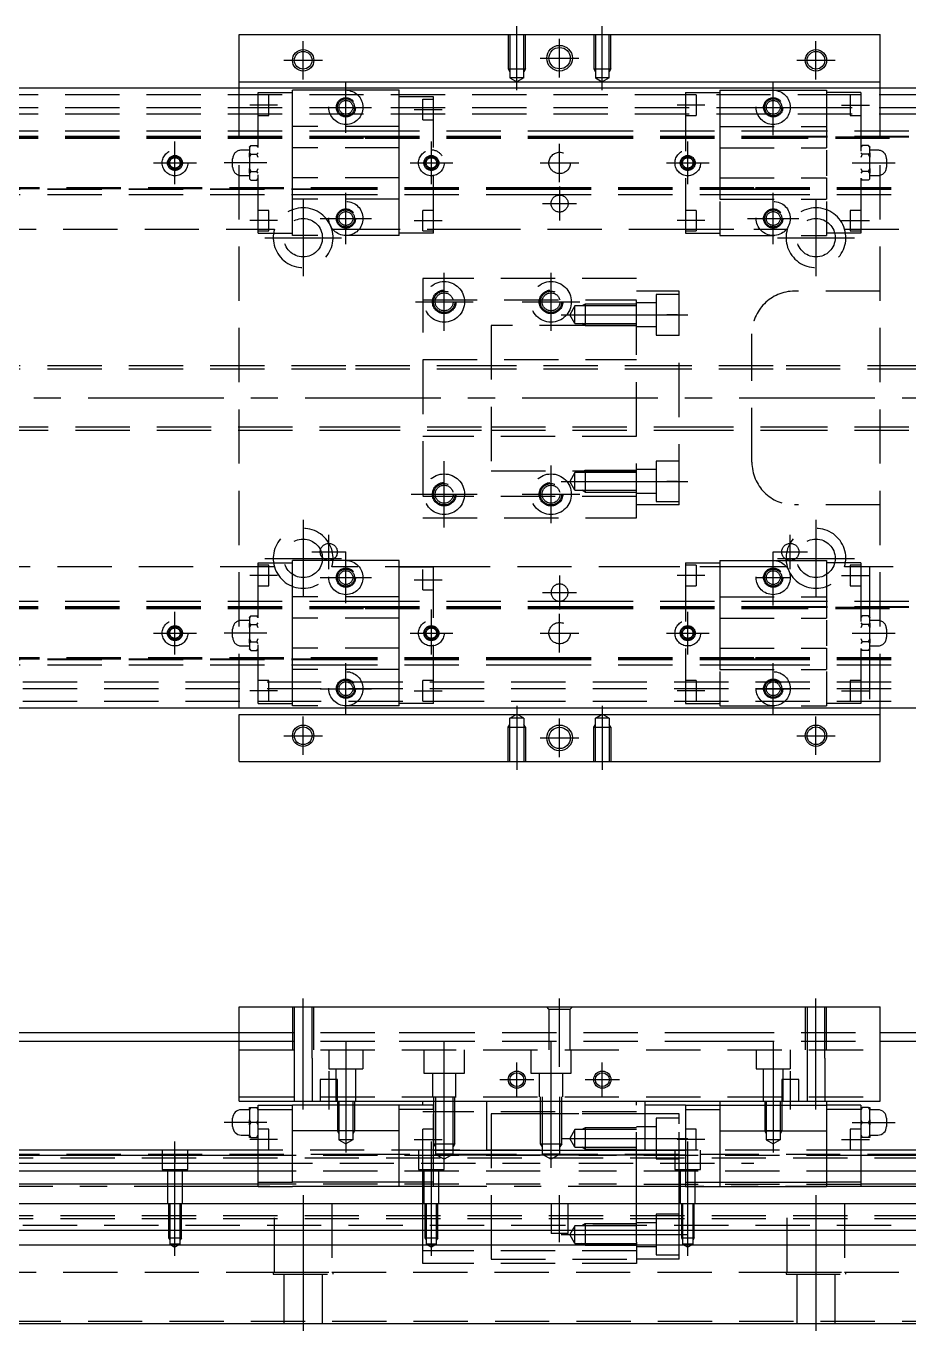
# Model space of a CAD drawing. Extents: x -101 to 627, y -22 to 303.
# Drawn here: x 105.2 to 311.7, y -2 to 303.4 of the extents above; entities that cross this region are included whole.
import ezdxf

# ---------------------------------------------------------------- set-up
doc = ezdxf.new("R2010")
doc.units = 0
doc.linetypes.add('CENTER', pattern=[50.8, 31.75, -6.35, 6.35, -6.35])
doc.linetypes.add('DASHED', pattern=[19.05, 12.7, -6.35])
doc.layers.get('0').update_dxf_attribs({"linetype": 'CONTINUOUS'})
doc.layers.add('CENTER', color=1, linetype='CENTER')

msp = doc.modelspace()

# ---------------------------------------------------------------- linework, layer by layer
at = {"color": 7, "linetype": 'CONTINUOUS'}
for p, q in [((155, 301.45), (305, 301.45)), ((155, 290.45), (155, 301.45)), ((305, 290.45), (305, 301.45)), ((155, 290.45), (305, 290.45)), ((155, 288.95), (155, 290.45)), ((305, 288.95), (305, 290.45)), ((474, 288.95), (-14, 288.95)), ((-14, 143.95), (474, 143.95)), ((280, 143.95), (460, 143.95)), ((305, 142.45), (305, 143.95)), ((155, 142.45), (305, 142.45)), ((155, 131.45), (155, 142.45)), ((305, 131.45), (305, 142.45)), ((155, 131.45), (305, 131.45)), ((155, 74), (305, 74)), ((155, 52), (155, 74)), ((305, 52), (305, 74)), ((-14, 68), (155, 68)), ((305, 68), (474, 68)), ((-6, 66), (155, 66)), ((305, 66), (466, 66)), ((155, 52), (305, 52)), ((213, 40.5), (213, 52)), ((250, 40.5), (250, 52)), ((157.43, 49.97), (155.5, 49.97)), ((157.72, 50.49), (157.43, 49.9)), ((157.43, 50.49), (157.72, 50.49)), ((157.43, 49.9), (157.43, 50.49)), ((157.43, 49.9), (157.43, 47.59)), ((157.72, 50.49), (159.19, 50.49)), ((159.45, 49.97), (159.19, 50.49)), ((159.19, 50.49), (159.5, 50.49)), ((159.5, 49.85), (159.45, 49.97)), ((159.5, 51), (167.5, 51)), ((159.5, 50.49), (159.5, 51)), ((159.5, 50.01), (159.5, 50.49)), ((159.5, 43.5), (159.5, 50.01)), ((159.5, 50.01), (167.5, 50.01)), ((192.5, 51.01), (167.5, 51.01)), ((167.5, 45), (167.5, 51.01)), ((192.5, 45), (192.5, 51.01)), ((200.5, 51), (192.5, 51)), ((200.5, 50.01), (192.5, 50.01)), ((200.5, 51), (200.5, 43.9)), ((200.5, 32), (200.5, 49.01)), ((259.5, 51), (250, 51)), ((259.5, 51), (267.5, 51)), ((259.5, 50.01), (259.5, 33)), ((259.5, 50.01), (267.5, 50.01)), ((267.5, 51.01), (292.5, 51.01)), ((267.5, 51.01), (267.5, 45)), ((292.5, 51.01), (292.5, 45)), ((300.5, 51), (292.5, 51)), ((300.5, 50.01), (292.5, 50.01)), ((300.5, 51), (300.5, 50.49)), ((300.5, 50.49), (300.5, 50.01)), ((300.5, 50.49), (300.81, 50.49)), ((300.5, 50.01), (300.5, 43.5)), ((300.55, 49.97), (300.5, 49.85)), ((300.81, 50.49), (300.55, 49.97)), ((302.28, 50.49), (300.81, 50.49)), ((302.57, 49.9), (302.28, 50.49)), ((302.28, 50.49), (302.57, 50.49)), ((302.57, 50.49), (302.57, 49.9)), ((304.5, 49.97), (302.57, 49.97)), ((302.57, 47.59), (302.57, 49.9)), ((153.5, 47), (153.5, 47.97)), ((153.5, 46.03), (153.5, 47)), ((157.43, 46.41), (157.43, 47.59)), ((157.43, 47.59), (157.72, 47)), ((157.72, 47), (157.43, 46.41)), ((157.43, 46.41), (157.43, 44.1)), ((159.19, 47), (159.5, 47.64)), ((159.5, 46.36), (159.19, 47)), ((300.5, 47.64), (300.81, 47)), ((300.81, 47), (300.5, 46.36)), ((302.28, 47), (302.57, 47.59)), ((302.57, 46.41), (302.28, 47)), ((302.57, 47.59), (302.57, 46.41)), ((302.57, 44.1), (302.57, 46.41)), ((306.5, 47.97), (306.5, 46.03)), ((155.5, 44.03), (157.43, 44.03)), ((157.43, 44.1), (157.72, 43.5)), ((157.43, 43.5), (157.43, 44.1)), ((157.72, 43.5), (157.43, 43.5)), ((157.72, 43.5), (159.19, 43.5)), ((159.19, 43.5), (159.5, 44.15)), ((159.5, 33), (159.5, 43.5)), ((192.5, 45), (167.5, 45)), ((167.5, 33), (167.5, 45)), ((192.5, 33), (192.5, 45)), ((267.5, 45), (292.5, 45)), ((267.5, 45), (267.5, 33)), ((292.5, 45), (292.5, 33)), ((300.5, 44.15), (300.81, 43.5)), ((300.5, 43.5), (300.5, 33)), ((300.81, 43.5), (300.5, 43.5)), ((302.28, 43.5), (300.81, 43.5)), ((302.28, 43.5), (302.57, 44.1)), ((302.57, 43.5), (302.28, 43.5)), ((302.57, 44.1), (302.57, 43.5)), ((302.57, 44.03), (304.5, 44.03)), ((159.5, 40.5), (0, 40.5)), ((200, 16.78), (200, 40.5)), ((200.5, 40.5), (259.5, 40.5)), ((260, 17.78), (260, 40.5)), ((460, 40.5), (300.5, 40.5)), ((159.5, 39.25), (0, 39.25)), ((0, 37.47), (159.5, 37.47)), ((200.5, 39.38), (259.5, 39.38)), ((460, 39.25), (300.5, 39.25)), ((159.5, 35.58), (0, 35.58)), ((460, 35.58), (300.5, 35.58)), ((159.5, 32.52), (0, 32.52)), ((159.5, 33), (167.5, 33)), ((159.5, 32), (167.5, 32)), ((192.5, 33), (167.5, 33)), ((192.5, 32), (167.5, 32)), ((200.5, 33), (192.5, 33)), ((192.5, 32), (192.5, 33)), ((200.5, 32), (192.5, 32)), ((200.5, 32), (200.5, 33)), ((259.5, 33), (267.5, 33)), ((259.5, 32), (267.5, 32)), ((267.5, 33), (292.5, 33)), ((267.5, 33), (267.5, 32)), ((267.5, 32), (292.5, 32)), ((300.5, 33), (292.5, 33)), ((300.5, 32), (292.5, 32)), ((300.5, 33), (300.5, 32)), ((460, 32.52), (300.5, 32.52)), ((0, 28), (460, 28)), ((460, 21.7), (0, 21.7)), ((460, 18.3), (0, 18.3)), ((0, 0), (460, 0))]:
    msp.add_line(p, q, dxfattribs=at)
at = {"color": 3, "linetype": 'DASHED'}
for p, q in [((218, 301.45), (218, 293.45)), ((218.38, 301.45), (218.38, 293.45)), ((221.62, 293.45), (221.62, 301.45)), ((222, 293.45), (222, 301.45)), ((238, 301.45), (238, 293.45)), ((238.38, 301.45), (238.38, 293.45)), ((241.62, 293.45), (241.62, 301.45)), ((242, 293.45), (242, 301.45)), ((218, 293.45), (218.38, 292.79)), ((218, 293.45), (220, 293.45)), ((218.38, 293.45), (218.38, 291.35)), ((220, 293.45), (222, 293.45)), ((222, 293.45), (221.62, 292.79)), ((221.62, 291.35), (221.62, 293.45)), ((238, 293.45), (240, 293.45)), ((238, 293.45), (238.38, 292.79)), ((238.38, 293.45), (238.38, 291.35)), ((240, 293.45), (242, 293.45)), ((242, 293.45), (241.62, 292.79)), ((241.62, 291.35), (241.62, 293.45)), ((218.38, 291.35), (220, 290.41)), ((221.62, 291.35), (218.38, 291.35)), ((221.62, 291.35), (220, 290.41)), ((238.38, 291.35), (240, 290.41)), ((241.62, 291.35), (238.38, 291.35)), ((241.62, 291.35), (240, 290.41)), ((180, 288.95), (0, 288.95)), ((0, 287.45), (460, 287.45)), ((155, 143.95), (155, 288.95)), ((159.5, 287.9), (167.5, 287.9)), ((159.5, 286.91), (159.5, 287.9)), ((162, 287.35), (159.5, 287.35)), ((162, 282.55), (162, 287.35)), ((180, 288.45), (167.5, 288.45)), ((167.5, 287.46), (167.5, 288.45)), ((167.5, 280.45), (167.5, 287.46)), ((218, 288.95), (180, 288.95)), ((192.5, 288.45), (180, 288.45)), ((192.5, 287.46), (192.5, 288.45)), ((192.5, 280.45), (192.5, 287.46)), ((222, 288.95), (218, 288.95)), ((238, 288.95), (222, 288.95)), ((242, 288.95), (238, 288.95)), ((280, 288.95), (242, 288.95)), ((259.5, 287.9), (267.5, 287.9)), ((259.5, 287.9), (259.5, 286.91)), ((262, 287.35), (259.5, 287.35)), ((262, 287.35), (262, 282.55)), ((267.5, 288.45), (280, 288.45)), ((267.5, 288.45), (267.5, 287.46)), ((267.5, 287.46), (267.5, 280.45)), ((460, 288.95), (280, 288.95)), ((280, 288.45), (292.5, 288.45)), ((292.5, 288.45), (292.5, 287.46)), ((300.5, 287.9), (292.5, 287.9)), ((292.5, 287.46), (292.5, 280.45)), ((300.5, 287.35), (298, 287.35)), ((298, 287.35), (298, 282.55)), ((300.5, 287.9), (300.5, 286.91)), ((305, 143.95), (305, 288.95)), ((0, 284.45), (460, 284.45)), ((159.5, 255.99), (159.5, 286.91)), ((200.5, 286.91), (192.5, 286.91)), ((198, 281.56), (198, 286.36)), ((198, 286.36), (200.5, 286.36)), ((200.5, 255.99), (200.5, 286.91)), ((200.5, 285.92), (200.5, 286.91)), ((259.5, 286.91), (259.5, 255.99)), ((300.5, 286.91), (300.5, 255.99)), ((0, 282.95), (460, 282.95)), ((159.5, 282.55), (162, 282.55)), ((198, 281.56), (200.5, 281.56)), ((259.5, 282.55), (262, 282.55)), ((298, 282.55), (300.5, 282.55)), ((0, 278.95), (180, 278.95)), ((167.5, 279.95), (167.5, 280.45)), ((167.5, 274.95), (167.5, 279.95)), ((192.5, 279.95), (167.5, 279.95)), ((180, 278.95), (184.5, 278.95)), ((184.5, 278.95), (225.5, 278.95)), ((192.5, 279.95), (192.5, 280.45)), ((192.5, 274.95), (192.5, 279.95)), ((225.5, 278.95), (234.5, 278.95)), ((234.5, 278.95), (275.5, 278.95)), ((267.5, 280.45), (267.5, 279.95)), ((267.5, 279.95), (292.5, 279.95)), ((267.5, 279.95), (267.5, 274.95)), ((275.5, 278.95), (280, 278.95)), ((280, 278.95), (460, 278.95)), ((292.5, 280.45), (292.5, 279.95)), ((292.5, 279.95), (292.5, 274.95)), ((0, 277.7), (180, 277.7)), ((0, 277.56), (180, 277.56)), ((0, 277.55), (184.5, 277.55)), ((0, 277.25), (184.5, 277.25)), ((157.72, 275.49), (157.43, 275.19)), ((157.72, 275.49), (157.43, 275.14)), ((157.43, 275.14), (157.43, 275.19)), ((157.43, 275.14), (157.43, 273.81)), ((157.72, 275.49), (159.19, 275.49)), ((159.5, 275.12), (159.19, 275.49)), ((159.5, 275.17), (159.19, 275.49)), ((192.5, 274.95), (167.5, 274.95)), ((167.5, 274.45), (167.5, 274.95)), ((180, 277.7), (184.5, 277.7)), ((180, 277.56), (184.5, 277.56)), ((184.5, 277.7), (225.5, 277.7)), ((184.5, 277.56), (225.5, 277.56)), ((184.5, 277.55), (225.5, 277.55)), ((184.5, 277.25), (225.5, 277.25)), ((192.5, 274.45), (192.5, 274.95)), ((225.5, 277.7), (234.5, 277.7)), ((225.5, 277.56), (234.5, 277.56)), ((225.5, 277.55), (234.5, 277.55)), ((225.5, 277.25), (234.5, 277.25)), ((234.5, 277.7), (275.5, 277.7)), ((234.5, 277.56), (275.5, 277.56)), ((234.5, 277.55), (275.5, 277.55)), ((234.5, 277.25), (275.5, 277.25)), ((267.5, 274.95), (292.5, 274.95)), ((267.5, 274.95), (267.5, 274.45)), ((275.5, 277.7), (280, 277.7)), ((275.5, 277.56), (280, 277.56)), ((275.5, 277.55), (460, 277.55)), ((275.5, 277.25), (460, 277.25)), ((280, 277.7), (460, 277.7)), ((280, 277.56), (460, 277.56)), ((300.81, 275.49), (300.5, 275.12)), ((300.81, 275.49), (300.5, 275.17)), ((302.28, 275.49), (300.81, 275.49)), ((302.57, 275.19), (302.28, 275.49)), ((302.57, 275.14), (302.28, 275.49)), ((302.57, 275.19), (302.57, 275.14)), ((302.57, 273.81), (302.57, 275.14)), ((153.5, 270.48), (153.5, 272.42)), ((157.43, 274.42), (155.5, 274.42)), ((157.43, 272.79), (157.43, 273.81)), ((157.43, 273.81), (157.72, 273.47)), ((157.72, 273.47), (157.43, 272.79)), ((157.43, 272.79), (157.43, 270.11)), ((157.72, 273.47), (159.19, 273.47)), ((159.19, 273.47), (159.5, 273.84)), ((159.5, 272.73), (159.19, 273.47)), ((167.5, 268.45), (167.5, 274.45)), ((192.5, 268.45), (192.5, 274.45)), ((267.5, 274.45), (267.5, 268.45)), ((292.5, 274.45), (292.5, 268.45)), ((300.5, 273.84), (300.81, 273.47)), ((300.81, 273.47), (300.5, 272.73)), ((302.28, 273.47), (300.81, 273.47)), ((302.28, 273.47), (302.57, 273.81)), ((302.57, 272.79), (302.28, 273.47)), ((304.5, 274.42), (302.57, 274.42)), ((302.57, 273.81), (302.57, 272.79)), ((302.57, 270.11), (302.57, 272.79)), ((306.5, 272.42), (306.5, 270.48)), ((157.43, 269.09), (157.43, 270.11)), ((157.43, 270.11), (157.72, 269.43)), ((157.72, 269.43), (157.43, 269.09)), ((157.43, 269.09), (157.43, 267.76)), ((157.72, 269.43), (159.19, 269.43)), ((159.19, 269.43), (159.5, 270.17)), ((159.5, 269.06), (159.19, 269.43)), ((300.5, 270.17), (300.81, 269.43)), ((300.81, 269.43), (300.5, 269.06)), ((302.28, 269.43), (300.81, 269.43)), ((302.28, 269.43), (302.57, 270.11)), ((302.57, 269.09), (302.28, 269.43)), ((302.57, 270.11), (302.57, 269.09)), ((302.57, 267.76), (302.57, 269.09)), ((155.5, 268.48), (157.43, 268.48)), ((157.43, 267.71), (157.43, 267.76)), ((157.43, 267.76), (157.72, 267.41)), ((157.43, 267.71), (157.72, 267.41)), ((157.72, 267.41), (159.19, 267.41)), ((159.19, 267.41), (159.5, 267.78)), ((159.19, 267.41), (159.5, 267.73)), ((167.5, 267.95), (167.5, 268.45)), ((167.5, 262.95), (167.5, 267.95)), ((192.5, 267.95), (167.5, 267.95)), ((192.5, 267.95), (192.5, 268.45)), ((192.5, 262.95), (192.5, 267.95)), ((267.5, 268.45), (267.5, 267.95)), ((267.5, 267.95), (267.5, 262.95)), ((267.5, 267.95), (292.5, 267.95)), ((292.5, 267.95), (292.5, 262.95)), ((300.5, 267.78), (300.81, 267.41)), ((300.5, 267.73), (300.81, 267.41)), ((302.28, 267.41), (300.81, 267.41)), ((302.28, 267.41), (302.57, 267.76)), ((302.28, 267.41), (302.57, 267.71)), ((302.57, 268.48), (304.5, 268.48)), ((302.57, 267.76), (302.57, 267.71)), ((184.5, 265.65), (0, 265.65)), ((184.5, 265.35), (0, 265.35)), ((180, 265.34), (0, 265.34)), ((180, 265.2), (0, 265.2)), ((180, 263.95), (0, 263.95)), ((192.5, 262.95), (167.5, 262.95)), ((167.5, 262.45), (167.5, 262.95)), ((184.5, 265.34), (180, 265.34)), ((184.5, 265.2), (180, 265.2)), ((184.5, 263.95), (180, 263.95)), ((225.5, 265.65), (184.5, 265.65)), ((225.5, 265.35), (184.5, 265.35)), ((225.5, 265.34), (184.5, 265.34)), ((225.5, 265.2), (184.5, 265.2)), ((225.5, 263.95), (184.5, 263.95)), ((192.5, 262.45), (192.5, 262.95)), ((234.5, 265.65), (225.5, 265.65)), ((234.5, 265.35), (225.5, 265.35)), ((234.5, 265.34), (225.5, 265.34)), ((234.5, 265.2), (225.5, 265.2)), ((234.5, 263.95), (225.5, 263.95)), ((275.5, 265.65), (234.5, 265.65)), ((275.5, 265.35), (234.5, 265.35)), ((275.5, 265.34), (234.5, 265.34)), ((275.5, 265.2), (234.5, 265.2)), ((275.5, 263.95), (234.5, 263.95)), ((267.5, 262.95), (292.5, 262.95)), ((460, 265.65), (275.5, 265.65)), ((460, 265.35), (275.5, 265.35)), ((280, 265.34), (275.5, 265.34)), ((280, 265.2), (275.5, 265.2)), ((280, 263.95), (275.5, 263.95)), ((460, 265.34), (280, 265.34)), ((460, 265.2), (280, 265.2)), ((460, 263.95), (280, 263.95)), ((162, 260.35), (159.5, 260.35)), ((162, 255.55), (162, 260.35)), ((167.5, 255.44), (167.5, 262.45)), ((192.5, 255.44), (192.5, 262.45)), ((198, 255.55), (198, 260.35)), ((200.5, 260.35), (198, 260.35)), ((262, 260.35), (259.5, 260.35)), ((262, 260.35), (262, 255.55)), ((267.5, 262.45), (267.5, 255.44)), ((292.5, 262.45), (292.5, 255.44)), ((300.5, 260.35), (298, 260.35)), ((298, 260.35), (298, 255.55)), ((56.71, 255.95), (163.29, 255.95)), ((159.5, 255), (159.5, 255.99)), ((159.5, 255.55), (162, 255.55)), ((159.5, 255), (167.5, 255)), ((167.5, 254.45), (167.5, 255.44)), ((192.5, 254.45), (167.5, 254.45)), ((176.71, 255.95), (180, 255.95)), ((180, 255.95), (201.88, 255.95)), ((192.5, 254.45), (192.5, 255.44)), ((200.5, 255), (192.5, 255)), ((198, 255.55), (200.5, 255.55)), ((200.5, 255), (200.5, 255.99)), ((201.88, 255.95), (202.55, 255.95)), ((202.55, 255.95), (207.45, 255.95)), ((207.45, 255.95), (208.12, 255.95)), ((208.12, 255.95), (251.88, 255.95)), ((251.88, 255.95), (252.55, 255.95)), ((252.55, 255.95), (257.45, 255.95)), ((257.45, 255.95), (258.12, 255.95)), ((258.12, 255.95), (275.5, 255.95)), ((259.5, 255.99), (259.5, 255)), ((259.5, 255.55), (262, 255.55)), ((259.5, 255), (267.5, 255)), ((267.5, 255.44), (267.5, 254.45)), ((267.5, 254.45), (292.5, 254.45)), ((275.5, 255.95), (280, 255.95)), ((280, 255.95), (283.29, 255.95)), ((292.5, 255.44), (292.5, 254.45)), ((300.5, 255), (292.5, 255)), ((296.71, 255.95), (403.29, 255.95)), ((298, 255.55), (300.5, 255.55)), ((300.5, 255.99), (300.5, 255)), ((248, 244.45), (198, 244.45)), ((198, 244.45), (198, 188.45)), ((248, 188.45), (248, 244.45)), ((258, 241.45), (248, 241.45)), ((258, 239.94), (258, 241.45)), ((305, 241.45), (285, 241.45)), ((198, 239.45), (248, 239.45)), ((236, 238.44), (235.25, 238)), ((237, 238.44), (236, 238.44)), ((236, 238.44), (236, 233.44)), ((242, 238.44), (237, 238.44)), ((248, 238.44), (242, 238.44)), ((252.6, 238.69), (248, 238.69)), ((252.6, 240.69), (252.6, 231.19)), ((258, 240.69), (252.6, 240.69)), ((258, 192.96), (258, 239.94)), ((233.6, 238), (232.41, 235.94)), ((233.6, 233.87), (232.41, 235.94)), ((233.6, 235.94), (233.6, 238)), ((236, 238), (233.6, 238)), ((233.6, 233.87), (233.6, 235.94)), ((248, 238), (236, 238)), ((257.6, 235.94), (255.1, 235.94)), ((214, 233.45), (214, 199.45)), ((238, 233.45), (214, 233.45)), ((233.6, 233.87), (236, 233.87)), ((236, 233.44), (235.25, 233.87)), ((236, 233.87), (248, 233.87)), ((236, 233.44), (246, 233.44)), ((240.99, 233.45), (238, 233.45)), ((248, 233.45), (240.99, 233.45)), ((241, 233.44), (248, 233.44)), ((248, 233.19), (252.6, 233.19)), ((252.6, 231.19), (258, 231.19)), ((275, 201.45), (275, 231.45)), ((180, 223.95), (40.5, 223.95)), ((180, 223.2), (40.5, 223.2)), ((214, 223.95), (180, 223.95)), ((214, 223.2), (180, 223.2)), ((198, 225.45), (248, 225.45)), ((258, 223.95), (214, 223.95)), ((258, 223.2), (214, 223.2)), ((280, 223.95), (258, 223.95)), ((280, 223.2), (258, 223.2)), ((410, 223.95), (280, 223.95)), ((410, 223.2), (280, 223.2)), ((40.5, 209.7), (180, 209.7)), ((40.5, 208.95), (180, 208.95)), ((180, 209.7), (214, 209.7)), ((180, 208.95), (214, 208.95)), ((214, 209.7), (258, 209.7)), ((214, 208.95), (258, 208.95)), ((258, 209.7), (280, 209.7)), ((258, 208.95), (280, 208.95)), ((280, 209.7), (410, 209.7)), ((280, 208.95), (410, 208.95)), ((248, 207.45), (198, 207.45)), ((252.6, 201.71), (252.6, 192.21)), ((258, 201.71), (252.6, 201.71)), ((214, 199.45), (238, 199.45)), ((233.6, 199.03), (232.41, 196.96)), ((233.6, 196.96), (233.6, 199.03)), ((236, 199.03), (233.6, 199.03)), ((236, 199.46), (235.25, 199.03)), ((237, 199.46), (236, 199.46)), ((236, 199.46), (236, 194.46)), ((248, 199.03), (236, 199.03)), ((242, 199.46), (237, 199.46)), ((238, 199.45), (240.99, 199.45)), ((240.99, 199.45), (248, 199.45)), ((248, 199.46), (242, 199.46)), ((252.6, 199.71), (248, 199.71)), ((233.6, 194.9), (232.41, 196.96)), ((233.6, 194.9), (233.6, 196.96)), ((257.6, 196.96), (255.1, 196.96)), ((248, 193.45), (198, 193.45)), ((233.6, 194.9), (236, 194.9)), ((236, 194.46), (235.25, 194.9)), ((236, 194.9), (248, 194.9)), ((236, 194.46), (246, 194.46)), ((241, 194.46), (248, 194.46)), ((248, 194.21), (252.6, 194.21)), ((258, 191.45), (258, 192.96)), ((258, 191.45), (248, 191.45)), ((252.6, 192.21), (258, 192.21)), ((305, 191.45), (285, 191.45)), ((198, 188.45), (248, 188.45)), ((159.5, 177.9), (167.5, 177.9)), ((159.5, 176.91), (159.5, 177.9)), ((162, 177.35), (159.5, 177.35)), ((162, 172.55), (162, 177.35)), ((180, 178.45), (167.5, 178.45)), ((167.5, 177.46), (167.5, 178.45)), ((167.5, 170.45), (167.5, 177.46)), ((192.5, 178.45), (180, 178.45)), ((192.5, 177.46), (192.5, 178.45)), ((192.5, 170.45), (192.5, 177.46)), ((259.5, 177.9), (267.5, 177.9)), ((259.5, 177.9), (259.5, 176.91)), ((262, 177.35), (259.5, 177.35)), ((262, 177.35), (262, 172.55)), ((267.5, 178.45), (280, 178.45)), ((267.5, 178.45), (267.5, 177.46)), ((267.5, 177.46), (267.5, 170.45)), ((280, 178.45), (292.5, 178.45)), ((292.5, 178.45), (292.5, 177.46)), ((300.5, 177.9), (292.5, 177.9)), ((292.5, 177.46), (292.5, 170.45)), ((298, 177.35), (298, 172.55)), ((300.5, 177.35), (298, 177.35)), ((300.5, 177.9), (300.5, 176.91)), ((163.29, 176.95), (56.71, 176.95)), ((159.5, 145.99), (159.5, 176.91)), ((180, 176.95), (176.71, 176.95)), ((201.88, 176.95), (180, 176.95)), ((200.5, 176.91), (192.5, 176.91)), ((198, 171.56), (198, 176.36)), ((200.5, 145.99), (200.5, 176.91)), ((200.5, 175.92), (200.5, 176.91)), ((202.55, 176.95), (201.88, 176.95)), ((207.45, 176.95), (202.55, 176.95)), ((208.12, 176.95), (207.45, 176.95)), ((251.88, 176.95), (208.12, 176.95)), ((252.55, 176.95), (251.88, 176.95)), ((257.45, 176.95), (252.55, 176.95)), ((258.12, 176.95), (257.45, 176.95)), ((275.5, 176.95), (258.12, 176.95)), ((259.5, 176.91), (259.5, 145.99)), ((280, 176.95), (275.5, 176.95)), ((283.29, 176.95), (280, 176.95)), ((403.29, 176.95), (296.71, 176.95)), ((300.5, 176.91), (300.5, 145.99)), ((302.5, 176.91), (302.5, 145.99)), ((159.5, 172.55), (162, 172.55)), ((198, 171.56), (200.5, 171.56)), ((259.5, 172.55), (262, 172.55)), ((298, 172.55), (300.5, 172.55)), ((0, 168.95), (180, 168.95)), ((167.5, 169.95), (167.5, 170.45)), ((192.5, 169.95), (167.5, 169.95)), ((167.5, 164.95), (167.5, 169.95)), ((180, 168.95), (184.5, 168.95)), ((184.5, 168.95), (225.5, 168.95)), ((192.5, 169.95), (192.5, 170.45)), ((192.5, 164.95), (192.5, 169.95)), ((225.5, 168.95), (234.5, 168.95)), ((234.5, 168.95), (275.5, 168.95)), ((267.5, 170.45), (267.5, 169.95)), ((267.5, 169.95), (292.5, 169.95)), ((267.5, 169.95), (267.5, 164.95)), ((275.5, 168.95), (280, 168.95)), ((280, 168.95), (460, 168.95)), ((292.5, 170.45), (292.5, 169.95)), ((292.5, 169.95), (292.5, 164.95)), ((0, 167.7), (180, 167.7)), ((0, 167.56), (180, 167.56)), ((0, 167.55), (184.5, 167.55)), ((0, 167.25), (184.5, 167.25)), ((157.72, 165.49), (157.43, 165.19)), ((157.72, 165.49), (157.43, 165.14)), ((157.43, 165.14), (157.43, 165.19)), ((157.43, 165.14), (157.43, 163.81)), ((157.72, 165.49), (159.19, 165.49)), ((159.5, 165.12), (159.19, 165.49)), ((159.5, 165.17), (159.19, 165.49)), ((192.5, 164.95), (167.5, 164.95)), ((167.5, 164.45), (167.5, 164.95)), ((180, 167.7), (184.5, 167.7)), ((180, 167.56), (184.5, 167.56)), ((184.5, 167.7), (225.5, 167.7)), ((184.5, 167.56), (225.5, 167.56)), ((184.5, 167.55), (225.5, 167.55)), ((184.5, 167.25), (225.5, 167.25)), ((192.5, 164.45), (192.5, 164.95)), ((225.5, 167.7), (234.5, 167.7)), ((225.5, 167.56), (234.5, 167.56)), ((225.5, 167.55), (234.5, 167.55)), ((225.5, 167.25), (234.5, 167.25)), ((234.5, 167.7), (275.5, 167.7)), ((234.5, 167.56), (275.5, 167.56)), ((234.5, 167.55), (275.5, 167.55)), ((234.5, 167.25), (275.5, 167.25)), ((267.5, 164.95), (292.5, 164.95)), ((267.5, 164.95), (267.5, 164.45)), ((275.5, 167.7), (280, 167.7)), ((275.5, 167.56), (280, 167.56)), ((275.5, 167.55), (460, 167.55)), ((275.5, 167.25), (460, 167.25)), ((280, 167.7), (460, 167.7)), ((280, 167.56), (460, 167.56)), ((300.81, 165.49), (300.5, 165.12)), ((300.81, 165.49), (300.5, 165.17)), ((302.28, 165.49), (300.81, 165.49)), ((302.57, 165.19), (302.28, 165.49)), ((302.57, 165.14), (302.28, 165.49)), ((302.57, 165.19), (302.57, 165.14)), ((302.57, 163.81), (302.57, 165.14)), ((153.5, 160.48), (153.5, 162.42)), ((157.43, 164.42), (155.5, 164.42)), ((157.43, 162.79), (157.43, 163.81)), ((157.43, 163.81), (157.72, 163.47)), ((157.72, 163.47), (157.43, 162.79)), ((157.43, 162.79), (157.43, 160.11)), ((157.72, 163.47), (159.19, 163.47)), ((159.19, 163.47), (159.5, 163.84)), ((159.5, 162.73), (159.19, 163.47)), ((167.5, 158.45), (167.5, 164.45)), ((192.5, 158.45), (192.5, 164.45)), ((267.5, 164.45), (267.5, 158.45)), ((292.5, 164.45), (292.5, 158.45)), ((300.5, 163.84), (300.81, 163.47)), ((300.81, 163.47), (300.5, 162.73)), ((302.28, 163.47), (300.81, 163.47)), ((302.28, 163.47), (302.57, 163.81)), ((302.57, 162.79), (302.28, 163.47)), ((304.5, 164.42), (302.57, 164.42)), ((302.57, 163.81), (302.57, 162.79)), ((302.57, 160.11), (302.57, 162.79)), ((306.5, 162.42), (306.5, 160.48)), ((157.43, 159.09), (157.43, 160.11)), ((157.43, 160.11), (157.72, 159.43)), ((157.72, 159.43), (157.43, 159.09)), ((157.43, 159.09), (157.43, 157.76)), ((157.72, 159.43), (159.19, 159.43)), ((159.19, 159.43), (159.5, 160.17)), ((159.5, 159.06), (159.19, 159.43)), ((300.5, 160.17), (300.81, 159.43)), ((300.81, 159.43), (300.5, 159.06)), ((302.28, 159.43), (300.81, 159.43)), ((302.28, 159.43), (302.57, 160.11)), ((302.57, 159.09), (302.28, 159.43)), ((302.57, 160.11), (302.57, 159.09)), ((302.57, 157.76), (302.57, 159.09)), ((155.5, 158.48), (157.43, 158.48)), ((157.43, 157.71), (157.43, 157.76)), ((157.43, 157.76), (157.72, 157.41)), ((157.43, 157.71), (157.72, 157.41)), ((157.72, 157.41), (159.19, 157.41)), ((159.19, 157.41), (159.5, 157.78)), ((159.19, 157.41), (159.5, 157.73)), ((167.5, 157.95), (167.5, 158.45)), ((192.5, 157.95), (167.5, 157.95)), ((167.5, 152.95), (167.5, 157.95)), ((192.5, 157.95), (192.5, 158.45)), ((192.5, 152.95), (192.5, 157.95)), ((267.5, 158.45), (267.5, 157.95)), ((267.5, 157.95), (292.5, 157.95)), ((267.5, 157.95), (267.5, 152.95)), ((292.5, 157.95), (292.5, 152.95)), ((300.5, 157.78), (300.81, 157.41)), ((300.5, 157.73), (300.81, 157.41)), ((302.28, 157.41), (300.81, 157.41)), ((302.28, 157.41), (302.57, 157.76)), ((302.28, 157.41), (302.57, 157.71)), ((302.57, 158.48), (304.5, 158.48)), ((302.57, 157.76), (302.57, 157.71)), ((184.5, 155.65), (0, 155.65)), ((184.5, 155.35), (0, 155.35)), ((180, 155.34), (0, 155.34)), ((180, 155.2), (0, 155.2)), ((180, 153.95), (0, 153.95)), ((192.5, 152.95), (167.5, 152.95)), ((167.5, 152.45), (167.5, 152.95)), ((184.5, 155.34), (180, 155.34)), ((184.5, 155.2), (180, 155.2)), ((184.5, 153.95), (180, 153.95)), ((225.5, 155.65), (184.5, 155.65)), ((225.5, 155.35), (184.5, 155.35)), ((225.5, 155.34), (184.5, 155.34)), ((225.5, 155.2), (184.5, 155.2)), ((225.5, 153.95), (184.5, 153.95)), ((192.5, 152.45), (192.5, 152.95)), ((234.5, 155.65), (225.5, 155.65)), ((234.5, 155.35), (225.5, 155.35)), ((234.5, 155.34), (225.5, 155.34)), ((234.5, 155.2), (225.5, 155.2)), ((234.5, 153.95), (225.5, 153.95)), ((275.5, 155.65), (234.5, 155.65)), ((275.5, 155.35), (234.5, 155.35)), ((275.5, 155.34), (234.5, 155.34)), ((275.5, 155.2), (234.5, 155.2)), ((275.5, 153.95), (234.5, 153.95)), ((267.5, 152.95), (292.5, 152.95)), ((460, 155.65), (275.5, 155.65)), ((460, 155.35), (275.5, 155.35)), ((280, 155.34), (275.5, 155.34)), ((280, 155.2), (275.5, 155.2)), ((280, 153.95), (275.5, 153.95)), ((460, 155.34), (280, 155.34)), ((460, 155.2), (280, 155.2)), ((460, 153.95), (280, 153.95)), ((460, 149.95), (0, 149.95)), ((162, 150.35), (159.5, 150.35)), ((162, 145.55), (162, 150.35)), ((167.5, 145.44), (167.5, 152.45)), ((192.5, 145.44), (192.5, 152.45)), ((200.5, 150.35), (198, 150.35)), ((198, 145.55), (198, 150.35)), ((262, 150.35), (259.5, 150.35)), ((262, 150.35), (262, 145.55)), ((267.5, 152.45), (267.5, 145.44)), ((292.5, 152.45), (292.5, 145.44)), ((300.5, 150.35), (298, 150.35)), ((298, 150.35), (298, 145.55)), ((460, 148.45), (0, 148.45)), ((460, 145.45), (0, 145.45)), ((0, 143.95), (180, 143.95)), ((159.5, 145), (159.5, 145.99)), ((159.5, 145.55), (162, 145.55)), ((159.5, 145), (167.5, 145)), ((167.5, 144.45), (167.5, 145.44)), ((192.5, 144.45), (167.5, 144.45)), ((180, 143.95), (218, 143.95)), ((192.5, 144.45), (192.5, 145.44)), ((200.5, 145), (192.5, 145)), ((198, 145.55), (200.5, 145.55)), ((200.5, 145), (200.5, 145.99)), ((218, 143.95), (222, 143.95)), ((238, 143.95), (242, 143.95)), ((242, 143.95), (280, 143.95)), ((259.5, 145.99), (259.5, 145)), ((259.5, 145.55), (262, 145.55)), ((259.5, 145), (267.5, 145)), ((267.5, 145.44), (267.5, 144.45)), ((267.5, 144.45), (292.5, 144.45)), ((292.5, 145.44), (292.5, 144.45)), ((300.5, 145), (292.5, 145)), ((298, 145.55), (300.5, 145.55)), ((300.5, 145.99), (300.5, 145)), ((218.38, 141.55), (220, 142.49)), ((221.62, 141.55), (218.38, 141.55)), ((218.38, 139.45), (218.38, 141.55)), ((221.62, 141.55), (220, 142.49)), ((221.62, 141.55), (221.62, 139.45)), ((238.38, 141.55), (240, 142.49)), ((241.62, 141.55), (238.38, 141.55)), ((238.38, 139.45), (238.38, 141.55)), ((241.62, 141.55), (240, 142.49)), ((241.62, 141.55), (241.62, 139.45)), ((218, 139.45), (218.38, 140.11)), ((218, 131.45), (218, 139.45)), ((218, 139.45), (220, 139.45)), ((218.38, 131.45), (218.38, 139.45)), ((220, 139.45), (222, 139.45)), ((222, 139.45), (221.62, 140.11)), ((221.62, 139.45), (221.62, 131.45)), ((222, 139.45), (222, 131.45)), ((238, 139.45), (238.38, 140.11)), ((238, 131.45), (238, 139.45)), ((238, 139.45), (240, 139.45)), ((238.38, 131.45), (238.38, 139.45)), ((240, 139.45), (242, 139.45)), ((242, 139.45), (241.62, 140.11)), ((241.62, 139.45), (241.62, 131.45)), ((242, 139.45), (242, 131.45)), ((167.5, 74), (167.5, 64)), ((167.93, 74), (167.93, 62)), ((172.07, 62), (172.07, 74)), ((172.5, 64), (172.5, 74)), ((227.5, 73.5), (227, 74)), ((227.5, 73.5), (227.5, 64)), ((227.5, 73.5), (232.5, 73.5)), ((232.5, 73.5), (233, 74)), ((232.5, 64), (232.5, 73.5)), ((287.5, 74), (287.5, 64)), ((287.93, 74), (287.93, 62)), ((292.07, 62), (292.07, 74)), ((292.5, 64), (292.5, 74)), ((155, 68), (192.5, 68)), ((192.5, 68), (197.5, 68)), ((197.5, 68), (262.5, 68)), ((262.5, 68), (267.5, 68)), ((267.5, 68), (305, 68)), ((155, 66), (192.5, 66)), ((192.5, 66), (197.5, 66)), ((197.5, 66), (262.5, 66)), ((262.5, 66), (267.5, 66)), ((267.5, 66), (305, 66)), ((155, 64), (305, 64)), ((167.93, 62), (167.93, 52)), ((172.07, 62), (172.07, 52)), ((176, 64), (176, 59.5)), ((184, 64), (184, 59.5)), ((198.25, 64), (198.25, 58.5)), ((207.75, 58.5), (207.75, 64)), ((223.25, 64), (223.25, 58.5)), ((232.75, 58.5), (232.75, 64)), ((276, 64), (276, 59.5)), ((284, 64), (284, 59.5)), ((287.93, 62), (287.93, 52)), ((292.07, 62), (292.07, 52)), ((176, 59.5), (184, 59.5)), ((177.75, 52), (177.75, 59.5)), ((182.25, 59.5), (182.25, 52)), ((198.25, 58.5), (207.75, 58.5)), ((200.25, 58.5), (200.25, 53)), ((205.75, 53), (205.75, 58.5)), ((223.25, 58.5), (232.75, 58.5)), ((225.25, 58.5), (225.25, 53)), ((230.75, 53), (230.75, 58.5)), ((276, 59.5), (284, 59.5)), ((277.75, 52), (277.75, 59.5)), ((282.25, 59.5), (282.25, 52)), ((174, 57), (174, 52)), ((176, 57), (174, 57)), ((178, 57), (176, 57)), ((178, 52), (178, 57)), ((282, 57), (282, 52)), ((284, 57), (282, 57)), ((286, 57), (284, 57)), ((286, 52), (286, 57)), ((155, 53), (305, 53)), ((178, 52), (178, 45)), ((178.38, 52), (178.38, 42.9)), ((181.62, 52), (181.62, 42.9)), ((182, 52), (182, 45)), ((198, 32), (198, 52)), ((200.5, 53), (200.5, 46.9)), ((200.5, 52), (200.5, 44.9)), ((200.93, 53), (200.93, 44.5)), ((205.07, 44.5), (205.07, 53)), ((205.5, 46.9), (205.5, 53)), ((205.5, 44.9), (205.5, 52)), ((225.5, 53), (225.5, 46.9)), ((225.5, 52), (225.5, 44.9)), ((225.93, 53), (225.93, 44.5)), ((230.07, 44.5), (230.07, 53)), ((230.5, 46.9), (230.5, 53)), ((230.5, 44.9), (230.5, 52)), ((248, 32), (248, 52)), ((267.5, 52), (267.5, 51.01)), ((278, 52), (278, 45)), ((278.38, 52), (278.38, 42.9)), ((281.62, 52), (281.62, 42.9)), ((282, 52), (282, 45)), ((292.5, 52), (292.5, 51.01)), ((248, 49.5), (198, 49.5)), ((200.5, 50.01), (200.5, 51)), ((200.5, 51), (200.5, 43.9)), ((214, 49), (214, 18.3)), ((225.5, 49), (214, 49)), ((225.9, 49), (225.5, 49)), ((230.1, 49), (225.9, 49)), ((230.5, 49), (230.1, 49)), ((234.5, 49), (230.5, 49)), ((248, 49), (234.5, 49)), ((253, 49), (248, 49)), ((253.35, 49), (253, 49)), ((256.65, 49), (253.35, 49)), ((257, 49), (256.65, 49)), ((258, 49), (257, 49)), ((258, 46.7), (258, 49)), ((259.5, 51), (259.5, 50.01)), ((200.5, 47.3), (200.5, 42)), ((200.93, 46.9), (200.93, 42)), ((205.07, 42), (205.07, 46.9)), ((205.5, 42), (205.5, 47.4)), ((225.5, 47.3), (225.5, 42)), ((225.93, 46.9), (225.93, 42)), ((230.07, 42), (230.07, 46.9)), ((230.5, 42), (230.5, 47.4)), ((252.6, 46), (248, 46)), ((252.6, 48), (252.6, 38.5)), ((258, 48), (252.6, 48)), ((258, 32), (258, 46.7)), ((162, 45.4), (159.5, 45.4)), ((162, 43), (162, 45.4)), ((162, 40.6), (162, 43)), ((182, 45), (178, 45)), ((178, 45), (178.38, 44.34)), ((181.62, 42.9), (178.38, 42.9)), ((178.38, 42.9), (180, 41.96)), ((181.62, 42.9), (180, 41.96)), ((182, 45), (181.62, 44.34)), ((198, 43), (198, 45.4)), ((200.5, 45.4), (198, 45.4)), ((198, 40.6), (198, 43)), ((233.6, 45.32), (232.41, 43.25)), ((233.6, 41.18), (232.41, 43.25)), ((233.6, 43.25), (233.6, 45.32)), ((236, 45.32), (233.6, 45.32)), ((233.6, 41.18), (233.6, 43.25)), ((236, 45.75), (235.25, 45.32)), ((236, 45.75), (236, 40.75)), ((237, 45.75), (236, 45.75)), ((248, 45.32), (236, 45.32)), ((242, 45.75), (237, 45.75)), ((248, 45.75), (242, 45.75)), ((262, 45.4), (259.5, 45.4)), ((262, 40.6), (262, 45.4)), ((282, 45), (278, 45)), ((278, 45), (278.38, 44.34)), ((281.62, 42.9), (278.38, 42.9)), ((278.38, 42.9), (280, 41.96)), ((281.62, 42.9), (280, 41.96)), ((282, 45), (281.62, 44.34)), ((298, 45.4), (298, 40.6)), ((300.5, 45.4), (298, 45.4)), ((137, 40.49), (137, 35.99)), ((143, 35.99), (143, 40.49)), ((159.5, 40.6), (162, 40.6)), ((203.35, 40.5), (159.5, 40.5)), ((197, 40.49), (197, 35.99)), ((198, 40.6), (200.5, 40.6)), ((200.5, 42), (202.5, 42)), ((200.5, 42), (200.93, 41.25)), ((200.93, 42), (200.93, 39.6)), ((202.5, 42), (205.5, 42)), ((203, 35.99), (203, 40.49)), ((206.65, 40.5), (203.35, 40.5)), ((205.07, 39.6), (205.07, 42)), ((205.5, 42), (205.07, 41.25)), ((225.5, 40.5), (206.65, 40.5)), ((225.5, 42), (227.5, 42)), ((225.5, 42), (225.93, 41.25)), ((225.93, 42), (225.93, 39.6)), ((227.5, 42), (230.5, 42)), ((230.07, 39.6), (230.07, 42)), ((230.5, 42), (230.07, 41.25)), ((233.6, 41.18), (236, 41.18)), ((253.35, 40.5), (234.5, 40.5)), ((236, 40.75), (235.25, 41.18)), ((236, 41.18), (248, 41.18)), ((236, 40.75), (248, 40.75)), ((246, 40.5), (252.6, 40.5)), ((256.65, 40.5), (253.35, 40.5)), ((300.5, 40.5), (256.65, 40.5)), ((257, 40.49), (257, 35.99)), ((259.5, 40.6), (262, 40.6)), ((263, 35.99), (263, 40.49)), ((298, 40.6), (300.5, 40.6)), ((37, 38.75), (409.99, 38.75)), ((184.5, 39.5), (40.5, 39.5)), ((140, 39), (140, 37.7)), ((225.5, 39.25), (159.5, 39.25)), ((159.5, 37.47), (225.5, 37.47)), ((214, 39.5), (184.5, 39.5)), ((205.07, 39.6), (200.93, 39.6)), ((200.93, 39.6), (203, 38.41)), ((205.07, 39.6), (203, 38.41)), ((258, 39.5), (214, 39.5)), ((230.07, 39.6), (225.93, 39.6)), ((225.93, 39.6), (228, 38.41)), ((230.07, 39.6), (228, 38.41)), ((300.5, 39.25), (234.5, 39.25)), ((234.5, 37.47), (275.5, 37.47)), ((252.6, 38.5), (258, 38.5)), ((275.5, 39.5), (258, 39.5)), ((410, 39.5), (275.5, 39.5)), ((137, 35.99), (143, 35.99)), ((138.25, 35.99), (138.25, 27.99)), ((141.75, 27.99), (141.75, 35.99)), ((225.5, 35.58), (159.5, 35.58)), ((197, 35.99), (203, 35.99)), ((198.25, 35.99), (198.25, 27.99)), ((201.75, 27.99), (201.75, 35.99)), ((300.5, 35.58), (234.5, 35.58)), ((257, 35.99), (263, 35.99)), ((258.25, 35.99), (258.25, 27.99)), ((261.75, 27.99), (261.75, 35.99)), ((159.5, 32), (159.5, 33)), ((225.5, 32.52), (159.5, 32.52)), ((198, 28), (198, 32)), ((300.5, 32.5), (234.5, 32.52)), ((248, 28), (248, 32)), ((258, 28), (258, 32)), ((259.5, 33), (259.5, 32)), ((292.5, 33), (292.5, 32)), ((138.5, 27.99), (138.5, 22.24)), ((138.5, 27.99), (138.5, 22.24)), ((138.77, 27.99), (138.77, 21.99)), ((141.23, 21.99), (141.23, 27.99)), ((141.5, 22.24), (141.5, 27.99)), ((141.5, 22.24), (141.5, 27.99)), ((163.29, 12), (163.29, 28)), ((176.71, 28), (176.71, 12)), ((198, 21.7), (198, 28)), ((198.5, 27.99), (198.5, 22.24)), ((198.5, 27.99), (198.5, 22.24)), ((198.77, 27.99), (198.77, 21.99)), ((201.23, 21.99), (201.23, 27.99)), ((201.5, 22.24), (201.5, 27.99)), ((201.5, 22.24), (201.5, 27.99)), ((228, 28), (228, 21)), ((232, 21), (232, 28)), ((248, 21.7), (248, 28)), ((258, 21.7), (258, 28)), ((258.5, 27.99), (258.5, 22.24)), ((258.5, 27.99), (258.5, 22.24)), ((258.77, 27.99), (258.77, 21.99)), ((261.23, 21.99), (261.23, 27.99)), ((261.5, 22.24), (261.5, 27.99)), ((261.5, 22.24), (261.5, 27.99)), ((283.29, 12), (283.29, 28)), ((296.71, 28), (296.71, 12)), ((37, 25.25), (409.99, 25.25)), ((37, 24.5), (409.99, 24.5)), ((252.6, 25.5), (252.6, 16)), ((258, 25.5), (252.6, 25.5)), ((460, 22.85), (0, 22.85)), ((138.5, 22.24), (138.5, 21.69)), ((138.5, 21.69), (138.5, 19.99)), ((138.77, 21.99), (138.77, 19.99)), ((141.23, 19.99), (141.23, 21.99)), ((141.5, 21.69), (141.5, 22.24)), ((141.5, 19.99), (141.5, 21.69)), ((198, 19), (198, 21.7)), ((198.5, 22.24), (198.5, 21.69)), ((198.5, 21.69), (198.5, 19.99)), ((198.77, 21.99), (198.77, 19.99)), ((201.23, 19.99), (201.23, 21.99)), ((201.5, 21.69), (201.5, 22.24)), ((201.5, 19.99), (201.5, 21.69)), ((233.6, 22.82), (232.41, 20.75)), ((233.6, 20.75), (233.6, 22.82)), ((236, 22.82), (233.6, 22.82)), ((236, 23.25), (235.25, 22.82)), ((236, 23.25), (236, 18.25)), ((237, 23.25), (236, 23.25)), ((248, 22.82), (236, 22.82)), ((242, 23.25), (237, 23.25)), ((248, 23.25), (242, 23.25)), ((252.6, 23.5), (248, 23.5)), ((248, 19), (248, 21.7)), ((258, 18.3), (258, 21.7)), ((258.5, 22.24), (258.5, 21.69)), ((258.5, 21.69), (258.5, 19.99)), ((258.77, 21.99), (258.77, 19.99)), ((261.23, 19.99), (261.23, 21.99)), ((261.5, 21.69), (261.5, 22.24)), ((261.5, 19.99), (261.5, 21.69)), ((138.5, 19.99), (141.5, 19.99)), ((138.5, 19.99), (138.77, 19.52)), ((138.77, 19.99), (138.77, 18.49)), ((138.77, 18.49), (141.23, 18.49)), ((141.23, 18.49), (138.77, 18.49)), ((138.77, 18.49), (140, 17.78)), ((141.23, 18.49), (140, 17.78)), ((141.5, 19.99), (141.23, 19.52)), ((141.23, 18.49), (141.23, 19.99)), ((198, 18.3), (198, 19)), ((198.5, 19.99), (201.5, 19.99)), ((198.5, 19.99), (198.77, 19.52)), ((198.77, 19.99), (198.77, 18.49)), ((198.77, 18.49), (201.23, 18.49)), ((201.23, 18.49), (198.77, 18.49)), ((198.77, 18.49), (200, 17.78)), ((201.23, 18.49), (200, 17.78)), ((201.5, 19.99), (201.23, 19.52)), ((201.23, 18.49), (201.23, 19.99)), ((232, 21), (228, 21)), ((233.6, 18.68), (232.41, 20.75)), ((233.6, 18.68), (233.6, 20.75)), ((233.6, 18.68), (236, 18.68)), ((236, 18.25), (235.25, 18.68)), ((236, 18.68), (248, 18.68)), ((248, 19), (248, 18.3)), ((258.5, 19.99), (261.5, 19.99)), ((258.5, 19.99), (258.77, 19.52)), ((258.77, 19.99), (258.77, 18.49)), ((258.77, 18.49), (261.23, 18.49)), ((261.23, 18.49), (258.77, 18.49)), ((258.77, 18.49), (260, 17.78)), ((261.23, 18.49), (260, 17.78)), ((261.5, 19.99), (261.23, 19.52)), ((261.23, 18.49), (261.23, 19.99)), ((198, 14), (198, 18.3)), ((248, 16.99), (198, 16.99)), ((214, 18.3), (214, 15)), ((236, 18.25), (246, 18.25)), ((238, 18.25), (241, 18.25)), ((241, 18.25), (248, 18.25)), ((241, 18.25), (248, 18.25)), ((248, 18.3), (248, 14)), ((248, 18), (252.6, 18)), ((252.6, 16), (258, 16)), ((258, 17.3), (258, 18.3)), ((258, 15), (258, 17.3)), ((248, 14), (198, 14)), ((214, 15), (248, 15)), ((258, 15), (248, 15)), ((56.71, 12), (163.29, 12)), ((163, 12), (163, 11.5)), ((163, 11.5), (177, 11.5)), ((163.29, 12), (176.71, 12)), ((165.5, 11.5), (165.5, 0)), ((174.5, 0), (174.5, 11.5)), ((176.71, 12), (283.29, 12)), ((177, 11.5), (177, 12)), ((283, 12), (283, 11.5)), ((283, 11.5), (297, 11.5)), ((283.29, 12), (296.71, 12)), ((285.5, 11.5), (285.5, 0)), ((294.5, 0), (294.5, 11.5)), ((296.71, 12), (403.29, 12)), ((297, 11.5), (297, 12)), ((62.5, 0.5), (460, 0.5))]:
    msp.add_line(p, q, dxfattribs=at)
at = {"color": 3, "linetype": 'CONTINUOUS'}
for centre, radius in [((170, 295.45), 2.5), ((290, 295.45), 2.5), ((170, 137.45), 2.5), ((290, 137.45), 2.5), ((220, 57), 2), ((240, 57), 2)]:
    msp.add_circle(centre, radius, dxfattribs=at)
at = {"color": 7, "linetype": 'CONTINUOUS'}
for centre, radius in [((170, 295.45), 2.07), ((230, 295.95), 3), ((230, 295.95), 2.5), ((290, 295.45), 2.07), ((170, 137.45), 2.07), ((230, 136.95), 3), ((230, 136.95), 2.5), ((290, 137.45), 2.07), ((220, 57), 1.62), ((240, 57), 1.62)]:
    msp.add_circle(centre, radius, dxfattribs=at)
at = {"color": 3, "linetype": 'DASHED'}
for centre, radius in [((180, 284.45), 4), ((280, 284.45), 4), ((180, 284.45), 2.25), ((180, 284.45), 2), ((180, 284.45), 1.62), ((280, 284.45), 2.25), ((280, 284.45), 2), ((280, 284.45), 1.62), ((140, 271.45), 3), ((140, 271.45), 1.75), ((140, 271.45), 1.5), ((140, 271.45), 1.23), ((200, 271.45), 3), ((200, 271.45), 1.75), ((200, 271.45), 1.5), ((200, 271.45), 1.23), ((230, 271.45), 2.5), ((260, 271.45), 3), ((260, 271.45), 1.75), ((260, 271.45), 1.5), ((260, 271.45), 1.23), ((230, 261.95), 2), ((180, 258.45), 4), ((180, 258.45), 2.25), ((180, 258.45), 2), ((180, 258.45), 1.62), ((280, 258.45), 4), ((280, 258.45), 2.25), ((280, 258.45), 2), ((280, 258.45), 1.62), ((170, 253.95), 4.5), ((290, 253.95), 4.5), ((203, 238.95), 4.75), ((203, 238.95), 2.75), ((203, 238.95), 2.5), ((228, 238.95), 4.75), ((228, 238.95), 2.75), ((228, 238.95), 2.5), ((203, 238.95), 2.1), ((228, 238.95), 2.1), ((203, 193.95), 4.75), ((228, 193.95), 4.75), ((203, 193.95), 2.75), ((203, 193.95), 2.5), ((203, 193.95), 2.1), ((228, 193.95), 2.75), ((228, 193.95), 2.5), ((228, 193.95), 2.1), ((170, 178.95), 4.5), ((290, 178.95), 4.5), ((176, 180.45), 2), ((284, 180.45), 2), ((180, 174.45), 4), ((280, 174.45), 4), ((180, 174.45), 2.25), ((180, 174.45), 2), ((180, 174.45), 1.62), ((280, 174.45), 2.25), ((280, 174.45), 2), ((280, 174.45), 1.62), ((140, 161.45), 3), ((140, 161.45), 1.75), ((140, 161.45), 1.5), ((140, 161.45), 1.23), ((200, 161.45), 3), ((200, 161.45), 1.75), ((200, 161.45), 1.5), ((200, 161.45), 1.23), ((230, 161.45), 2.5), ((260, 161.45), 3), ((260, 161.45), 1.75), ((260, 161.45), 1.5), ((260, 161.45), 1.23), ((180, 148.45), 4), ((180, 148.45), 2.25), ((180, 148.45), 2), ((180, 148.45), 1.62), ((280, 148.45), 4), ((280, 148.45), 2.25), ((280, 148.45), 2), ((280, 148.45), 1.62)]:
    msp.add_circle(centre, radius, dxfattribs=at)
for centre, radius, start, end in [((155.5, 272.42), 2, 90, 180), ((200, 271.45), 3, 33.5573, 90), ((304.5, 272.42), 2, 0, 90), ((155.5, 270.48), 2, 180, 270), ((304.5, 270.48), 2, 270, 360), ((170, 253.95), 7, 16.6015, 163.3985), ((290, 253.95), 7, 16.6015, 163.3985), ((170, 253.95), 7, 163.3985, 16.6015), ((290, 253.95), 7, 163.3985, 16.6015), ((285, 231.45), 10, 90, 180), ((285, 201.45), 10, 180, 270), ((170, 178.95), 7, 343.3985, 196.6015), ((290, 178.95), 7, 343.3985, 196.6015), ((170, 178.95), 7, 196.6015, 343.3985), ((290, 178.95), 7, 196.6015, 343.3985), ((230, 170.95), 2, 90, 270), ((230, 170.95), 2, 270, 90), ((155.5, 162.42), 2, 90, 180), ((304.5, 162.42), 2, 0, 90), ((155.5, 160.48), 2, 180, 270), ((304.5, 160.48), 2, 270, 360)]:
    msp.add_arc(centre, radius, start, end, dxfattribs=at)
at = {"color": 7, "linetype": 'CONTINUOUS'}
for centre, start, end in [((155.5, 47.97), 90, 180), ((304.5, 47.97), 0, 90), ((155.5, 46.03), 180, 270), ((304.5, 46.03), 270, 360)]:
    msp.add_arc(centre, 2, start, end, dxfattribs=at)
at = {"layer": 'CENTER', "color": 1, "linetype": 'CENTER'}
for p, q in [((220, 288.45), (220, 303.45)), ((240, 288.45), (240, 303.45)), ((170, 290.95), (170, 299.95)), ((230, 291.45), (230, 300.45)), ((290, 290.95), (290, 299.95)), ((165.5, 295.45), (174.5, 295.45)), ((225.5, 295.95), (234.5, 295.95)), ((285.5, 295.45), (294.5, 295.45)), ((180, 278.45), (180, 290.45)), ((280, 277.95), (280, 290.45)), ((164, 284.95), (157.5, 284.95)), ((174, 284.45), (186, 284.45)), ((264, 284.95), (257.5, 284.95)), ((274, 284.45), (286, 284.45)), ((296, 284.95), (302.5, 284.95)), ((196, 283.96), (202.5, 283.96)), ((140, 266.45), (140, 276.45)), ((200, 266.45), (200, 276.45)), ((230, 266.95), (230, 275.95)), ((260, 266.45), (260, 276.45)), ((135, 271.45), (145, 271.45)), ((161.5, 271.45), (151.5, 271.45)), ((195, 271.45), (205, 271.45)), ((225.5, 271.45), (234.5, 271.45)), ((255, 271.45), (265, 271.45)), ((298.5, 271.45), (308.5, 271.45)), ((299.57, 271.45), (307.5, 271.45)), ((230, 265.95), (230, 257.95)), ((170, 262.95), (170, 244.95)), ((180, 252.45), (180, 264.45)), ((280, 252.45), (280, 264.45)), ((290, 262.95), (290, 244.95)), ((226, 261.95), (234, 261.95)), ((164, 257.95), (157.5, 257.95)), ((174, 258.45), (186, 258.45)), ((196, 257.95), (202.5, 257.95)), ((264, 257.95), (257.5, 257.95)), ((274, 258.45), (286, 258.45)), ((296, 257.95), (302.5, 257.95)), ((161, 253.95), (179, 253.95)), ((281, 253.95), (299, 253.95)), ((203, 232.2), (203, 245.7)), ((228, 232.2), (228, 245.7)), ((196.25, 238.95), (209.75, 238.95)), ((221.25, 238.95), (234.75, 238.95)), ((230.41, 235.94), (260, 235.94)), ((507, 216.45), (-10.32, 216.45)), ((203, 186.2), (203, 201.7)), ((228, 187.2), (228, 200.7)), ((230.41, 196.96), (260, 196.96)), ((195.25, 193.95), (210.75, 193.95)), ((221.25, 193.95), (234.75, 193.95)), ((170, 187.95), (170, 169.95)), ((290, 187.95), (290, 169.95)), ((176, 176.45), (176, 184.45)), ((284, 176.45), (284, 184.45)), ((172, 180.45), (180, 180.45)), ((180, 168.45), (180, 180.45)), ((280, 167.95), (280, 180.45)), ((280, 180.45), (288, 180.45)), ((161, 178.95), (179, 178.95)), ((281, 178.95), (299, 178.95)), ((164, 174.95), (157.5, 174.95)), ((174, 174.45), (186, 174.45)), ((230, 174.95), (230, 166.95)), ((264, 174.95), (257.5, 174.95)), ((276, 174.45), (284, 174.45)), ((296, 174.95), (302.5, 174.95)), ((196, 173.96), (202.5, 173.96)), ((226, 170.95), (234, 170.95)), ((140, 156.45), (140, 166.45)), ((200, 156.45), (200, 166.95)), ((230, 156.95), (230, 165.95)), ((260, 156.45), (260, 166.45)), ((135, 161.45), (145, 161.45)), ((161.5, 161.45), (151.5, 161.45)), ((160.43, 161.45), (152.5, 161.45)), ((195, 161.45), (205, 161.45)), ((225.5, 161.45), (234.5, 161.45)), ((255, 161.45), (265, 161.45)), ((298.5, 161.45), (308.5, 161.45)), ((299.57, 161.45), (307.5, 161.45)), ((180, 142.45), (180, 154.45)), ((280, 142.45), (280, 154.45)), ((164, 147.95), (157.5, 147.95)), ((174, 148.45), (186, 148.45)), ((196, 147.95), (202.5, 147.95)), ((264, 147.95), (257.5, 147.95)), ((276, 148.45), (284, 148.45)), ((296, 147.95), (302.5, 147.95)), ((220, 144.45), (220, 129.45)), ((240, 144.45), (240, 129.45)), ((170, 132.95), (170, 141.95)), ((230, 132.45), (230, 141.45)), ((290, 132.95), (290, 141.95)), ((165.5, 137.45), (174.5, 137.45)), ((225.5, 136.95), (234.5, 136.95)), ((285.5, 137.45), (294.5, 137.45)), ((170, 50), (170, 76)), ((230, 60), (230, 76)), ((290, 50), (290, 76)), ((180, 66), (180, 39.96)), ((203, 36.41), (203, 66)), ((228, 36.41), (228, 66)), ((280, 66), (280, 39.96)), ((176, 59), (176, 50)), ((220, 53), (220, 61)), ((240, 53), (240, 61)), ((284, 59), (284, 50)), ((216, 57), (224, 57)), ((236, 57), (244, 57)), ((161.5, 47), (151.5, 47)), ((298.5, 47), (308.5, 47)), ((164, 43), (157.5, 43)), ((196, 43), (202.5, 43)), ((230.41, 43.25), (260, 43.25)), ((264, 43), (257.5, 43)), ((296, 43), (302.5, 43)), ((140, 15.78), (140, 42.5)), ((200, 15.78), (200, 42.5)), ((260, 15.78), (260, 42.5)), ((467, 32), (23, 32)), ((170, 30), (170, -2)), ((230, 19), (230, 30)), ((290, 30), (290, -2)), ((230.41, 20.75), (260, 20.75))]:
    msp.add_line(p, q, dxfattribs=at)

doc.saveas('drawing.dxf')
